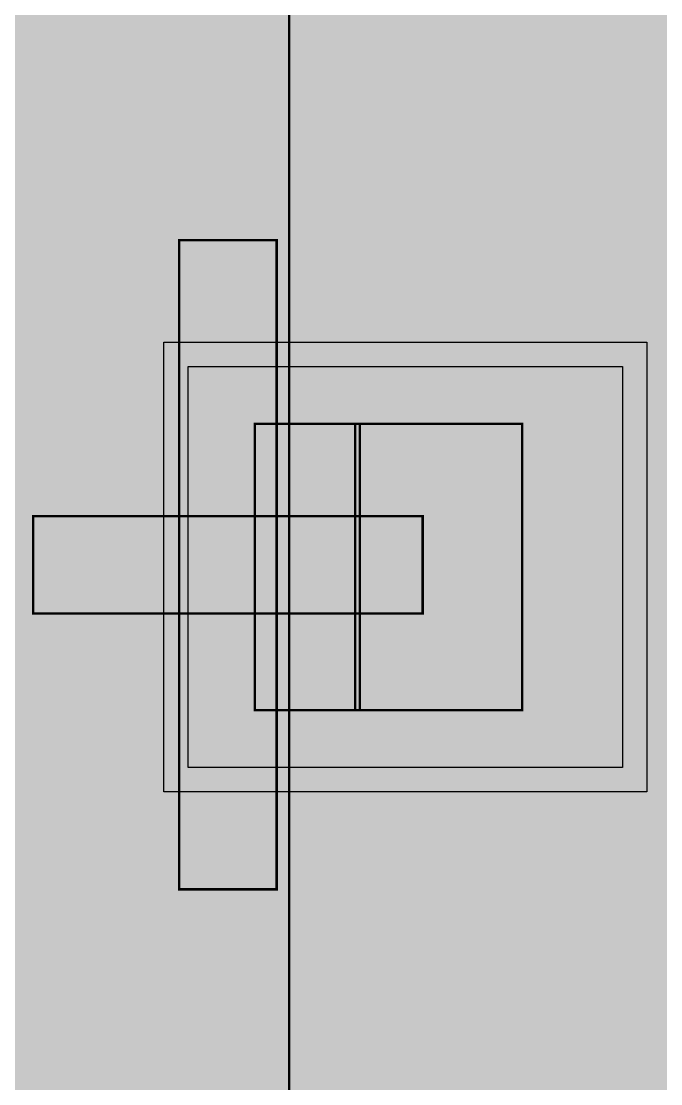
# Model space of a CAD drawing. Header units: millimetres. Extents: x -11 to 223, y -88 to 3.
# Drawn here: x 7.836 to 9.175, y -58.88 to -56.654 of the extents above; entities that cross this region are included whole.
import ezdxf

# ---------------------------------------------------------------- set-up
doc = ezdxf.new("R2010")
doc.units = ezdxf.units.MM
doc.header["$MEASUREMENT"] = 0
for name, color, linetype, true_color in [('Bottom-Layer', 7, 'Continuous', 0x0000ff), ('Component-Shape-Layer', 7, 'Continuous', 0x00cccc), ('Document-Layer', 7, 'Continuous', 0xffffff), ('Pin-Floating-Layer', 7, 'Continuous', 0xff99ff), ('Pin-Soldering-Layer', 7, 'Continuous', 0xcc9999), ('Top-Layer', 7, 'Continuous', 0xff0000), ('Top-Paste-Mask-Layer', 7, 'Continuous', 0x808080), ('Top-Silkscreen-Layer', 7, 'Continuous', 0xffcc00), ('Top-Solder-Mask-Layer', 7, 'Continuous', 0x800080)]:
    doc.layers.add(name, color=color, linetype=linetype, true_color=true_color)

msp = doc.modelspace()

# ---------------------------------------------------------------- hatches: boundary and pattern name
at = {"layer": 'Bottom-Layer'}
msp.add_hatch(color=256, dxfattribs=at).paths.add_polyline_path([(-10.3353, 1.9787), (-0.3804, 1.9787), (-0.8458, 1.7267), (-1.1955, 1.3295), (-1.3865, 0.836), (-1.3952, 0.3069), (-1.2205, -0.1927), (-0.8841, -0.6012), (-0.4273, -0.8683), (0.0937, -0.9612), (1.7937, -0.9612), (2.3147, -0.8683), (2.7716, -0.6012), (3.108, -0.1927), (3.2826, 0.3069), (3.2739, 0.836), (3.083, 1.3295), (2.7333, 1.7267), (2.2679, 1.9787), (222.6289, 1.9787), (222.6289, -87.4752), (-10.3353, -87.4752)])
at = {"layer": 'Document-Layer'}
for points in [[(8.3706, -57.1131), (8.3706, -58.4731), (8.1666, -58.4731), (8.1666, -57.1131)], [(8.3706, -57.1131), (8.3706, -58.4731), (8.1666, -58.4731), (8.1666, -57.1131)], [(8.6766, -57.6911), (8.6766, -57.8951), (7.8606, -57.8951), (7.8606, -57.6911)], [(8.6766, -57.6911), (8.6766, -57.8951), (7.8606, -57.8951), (7.8606, -57.6911)]]:
    msp.add_hatch(color=256, dxfattribs=at).paths.add_polyline_path(points)
at = {"layer": 'Pin-Floating-Layer'}
msp.add_hatch(color=256, dxfattribs=at).paths.add_polyline_path([(8.545, -58.0978), (8.325, -58.0978), (8.325, -57.4978), (8.545, -57.4978)])
msp.add_hatch(color=256, dxfattribs=at).paths.add_polyline_path([(8.545, -58.0978), (8.325, -58.0978), (8.325, -57.4978), (8.545, -57.4978)])
at = {"layer": 'Pin-Soldering-Layer'}
msp.add_hatch(color=256, dxfattribs=at).paths.add_polyline_path([(8.885, -58.0978), (8.535, -58.0978), (8.535, -57.4978), (8.885, -57.4978)])
msp.add_hatch(color=256, dxfattribs=at).paths.add_polyline_path([(8.885, -58.0978), (8.535, -58.0978), (8.535, -57.4978), (8.885, -57.4978)])
at = {"layer": 'Top-Layer'}
for points in [[(-10.3353, 1.9787), (-0.3804, 1.9787), (-0.8458, 1.7267), (-1.1955, 1.3295), (-1.3865, 0.836), (-1.3952, 0.3069), (-1.2205, -0.1927), (-0.8841, -0.6012), (-0.4273, -0.8683), (0.0937, -0.9612), (1.7937, -0.9612), (2.3147, -0.8683), (2.7716, -0.6012), (3.108, -0.1927), (3.2826, 0.3069), (3.2739, 0.836), (3.083, 1.3295), (2.7333, 1.7267), (2.2679, 1.9787), (222.6289, 1.9787), (222.6289, -87.4752), (-10.3353, -87.4752)], [(7.1087, -63.0333), (2.5578, -63.0333), (2.2842, -62.6264), (1.8758, -62.355), (1.3947, -62.2603), (0.914, -62.3567), (0.5066, -62.6296), (0.2344, -63.0375), (0.1389, -63.5184), (0.2344, -63.9994), (0.5066, -64.4073), (0.914, -64.6801), (1.3947, -64.7766), (1.8758, -64.6819), (2.2842, -64.4105), (2.5578, -64.0036), (7.3096, -64.0036), (7.4953, -63.9666), (7.6527, -63.8615), (8.9791, -62.5351), (9.0842, -62.3777), (9.1212, -62.192), (9.1212, -59.3845), (9.1242, -59.3532), (9.1252, -59.3218), (9.1252, -58.5747), (9.3588, -58.4602), (9.4532, -58.2178), (9.4532, -57.3778), (9.4052, -57.1987), (9.2742, -57.0677), (9.0951, -57.0197), (8.1851, -57.0197), (8.006, -57.0677), (7.8749, -57.1987), (7.8269, -57.3778), (7.8269, -58.2178), (7.92, -58.4587), (8.1509, -58.5743), (8.1509, -61.9911)], [(8.1851, -58.2178), (8.1851, -57.3778), (9.0951, -57.3778), (9.0951, -58.2178)]]:
    msp.add_hatch(color=256, dxfattribs=at).paths.add_polyline_path(points)
at = {"layer": 'Top-Paste-Mask-Layer'}
msp.add_hatch(color=256, dxfattribs=at).paths.add_polyline_path([(8.1851, -58.2178), (8.1851, -57.3778), (9.0951, -57.3778), (9.0951, -58.2178)])
at = {"layer": 'Top-Solder-Mask-Layer'}
msp.add_hatch(color=256, dxfattribs=at).paths.add_polyline_path([(8.1343, -58.2686), (8.1343, -57.327), (9.1459, -57.327), (9.1459, -58.2686)])

# ---------------------------------------------------------------- linework, layer by layer
at = {"layer": 'Component-Shape-Layer', "const_width": 0.0508}
msp.add_lwpolyline([(5.635, -58.6478), (8.335, -58.6478), (8.335, -56.9478), (5.635, -56.9478)], close=True, dxfattribs=at)
msp.add_lwpolyline([(5.635, -58.6478), (8.335, -58.6478), (8.335, -56.9478), (5.635, -56.9478)], close=True, dxfattribs=at)
at = {"layer": 'Document-Layer', "const_width": 0.00508}
for points in [[(8.3706, -57.1131), (8.3706, -58.4731), (8.1666, -58.4731), (8.1666, -57.1131)], [(8.3706, -57.1131), (8.3706, -58.4731), (8.1666, -58.4731), (8.1666, -57.1131)], [(8.6766, -57.6911), (8.6766, -57.8951), (7.8606, -57.8951), (7.8606, -57.6911)], [(8.6766, -57.6911), (8.6766, -57.8951), (7.8606, -57.8951), (7.8606, -57.6911)]]:
    msp.add_lwpolyline(points, close=True, dxfattribs=at)
at = {"layer": 'Pin-Floating-Layer', "const_width": 0.00508}
msp.add_lwpolyline([(8.545, -58.0978), (8.325, -58.0978), (8.325, -57.4978), (8.545, -57.4978)], close=True, dxfattribs=at)
msp.add_lwpolyline([(8.545, -58.0978), (8.325, -58.0978), (8.325, -57.4978), (8.545, -57.4978)], close=True, dxfattribs=at)
at = {"layer": 'Pin-Soldering-Layer', "const_width": 0.00508}
msp.add_lwpolyline([(8.885, -58.0978), (8.535, -58.0978), (8.535, -57.4978), (8.885, -57.4978)], close=True, dxfattribs=at)
msp.add_lwpolyline([(8.885, -58.0978), (8.535, -58.0978), (8.535, -57.4978), (8.885, -57.4978)], close=True, dxfattribs=at)
at = {"layer": 'Top-Layer', "const_width": 0.0508}
msp.add_lwpolyline([(9.0842, -62.3777), (9.1212, -62.192), (9.1212, -59.3845), (9.1242, -59.3532), (9.1252, -59.3218), (9.1252, -58.5747), (9.3588, -58.4602), (9.4532, -58.2178), (9.4532, -57.3778), (9.4052, -57.1987), (9.2742, -57.0677), (9.0951, -57.0197), (8.1851, -57.0197), (8.006, -57.0677), (7.8749, -57.1987), (7.8269, -57.3778), (7.8269, -58.2178), (7.92, -58.4587), (8.1509, -58.5743), (8.1509, -61.9911), (7.1087, -63.0333)], dxfattribs=at)
at = {"layer": 'Top-Layer'}
msp.add_lwpolyline([(8.1851, -58.2178), (8.1851, -57.3778), (9.0951, -57.3778), (9.0951, -58.2178)], close=True, dxfattribs=at)
at = {"layer": 'Top-Paste-Mask-Layer'}
msp.add_lwpolyline([(8.1851, -58.2178), (8.1851, -57.3778), (9.0951, -57.3778), (9.0951, -58.2178)], close=True, dxfattribs=at)
at = {"layer": 'Top-Silkscreen-Layer', "const_width": 0.0051}
msp.add_lwpolyline([(-5.603, -64.5184), (-5.603, -50.5184), (8.397, -50.5184), (8.397, -64.5184)], close=True, dxfattribs=at)
msp.add_lwpolyline([(-5.603, -64.5184), (-5.603, -50.5184), (8.397, -50.5184), (8.397, -64.5184)], close=True, dxfattribs=at)
at = {"layer": 'Top-Silkscreen-Layer'}
for points, const_width in [([(5.5588, -56.8716), (8.4112, -56.8716)], 0.1524), ([(5.5588, -56.8716), (8.4112, -56.8716)], 0.1524), ([(8.4112, -56.8716), (8.4112, -57.1977)], 0.152), ([(8.4112, -56.8716), (8.4112, -57.1977)], 0.152), ([(8.4112, -58.3979), (8.4112, -58.7242)], 0.152), ([(8.4112, -58.3979), (8.4112, -58.7242)], 0.152), ([(5.5588, -58.7242), (8.4112, -58.7242)], 0.1524), ([(5.5588, -58.7242), (8.4112, -58.7242)], 0.1524)]:
    msp.add_lwpolyline(points, dxfattribs=dict(at, const_width=const_width))
at = {"layer": 'Top-Solder-Mask-Layer'}
msp.add_lwpolyline([(8.1343, -58.2686), (8.1343, -57.327), (9.1459, -57.327), (9.1459, -58.2686)], close=True, dxfattribs=at)

doc.saveas('drawing.dxf')
